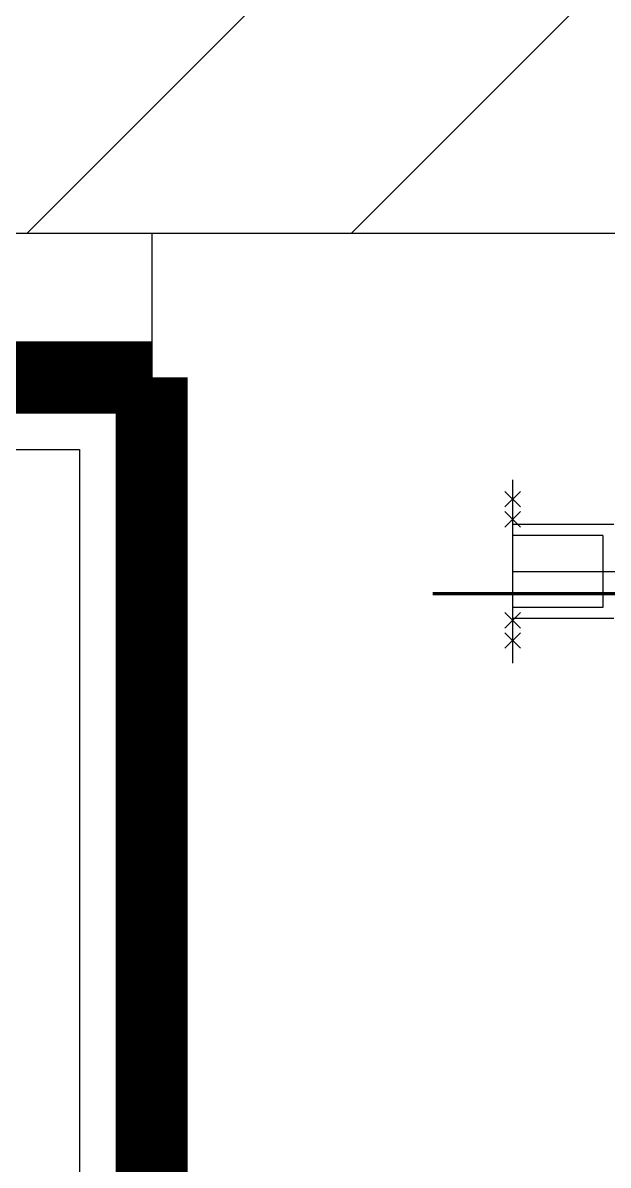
# Model space of a CAD drawing. Extents: x 93518 to 937116, y -359949 to 58022.
# Drawn here: x 691487.1 to 691687.4, y -114912.6 to -114521.6 of the extents above; entities that cross this region are included whole.
import ezdxf

# ---------------------------------------------------------------- set-up
doc = ezdxf.new("R2010")
doc.units = 0
doc.header["$LTSCALE"] = 1000
doc.header["$MEASUREMENT"] = 0
doc.linetypes.add('CENTER', pattern=[50.8, 31.75, -6.35, 6.35, -6.35])
doc.layers.get('0').update_dxf_attribs({"linetype": 'CONTINUOUS'})
doc.layers.add('Z-本期建构筑物', color=4, linetype='CONTINUOUS')
doc.styles.add('HZ', font='geditxt.shx', dxfattribs={"width": 0.8, "bigfont": 'dxt.shx'})

# ---------------------------------------------------------------- blocks, each defined once
blk = doc.blocks.new('sjfj')
at = {"color": 7, "ltscale": 3}
for p, q in [((28056, 48678), (28056, 46142)), ((27948, 48473), (28163, 48258)), ((28163, 48473), (27948, 48258)), ((28163, 48194), (27948, 47979)), ((27948, 48194), (28163, 47979)), ((27948, 46794), (28163, 46579)), ((28163, 46794), (27948, 46579)), ((28163, 46515), (27948, 46300)), ((27948, 46515), (28163, 46300))]:
    blk.add_line(p, q, dxfattribs=at)
blk = doc.blocks.new('wq')
at = {"color": 8}
for p, q in [((3754.9162, 1750.5), (3761.0521, 1756.636)), ((3757.1612, 1750.5), (3763.2972, 1756.636)), ((3740.7785, 1750.5), (3759.68, 1750.5)), ((3752.2785, 1749), (3755.2785, 1749)), ((3755.2785, 1749), (3755.2785, 1740)), ((3758.9785, 1748.4806), (3758.2826, 1748.4806)), ((3758.9035, 1748.4056), (3758.2826, 1748.4056)), ((3758.9035, 1748.4056), (3758.9035, 1747.9056)), ((3758.9035, 1747.9056), (3758.2826, 1747.9056)), ((3758.9785, 1747.8306), (3758.2826, 1747.8306))]:
    blk.add_line(p, q, dxfattribs=at)
at = {"color": 8, "ltscale": 200}
blk.add_line((3758.2785, 1748.1556), (3762.5035, 1748.1556), dxfattribs=at)
at = {"color": 8, "ltscale": 40}
blk.add_line((3758.7744, 1748.1556), (3767.4576, 1748.1556), dxfattribs=at)
at = {"color": 8, "linetype": 'CENTER', "lineweight": 100, "ltscale": 800}
blk.add_line((3767.8824, 1748), (3757.7251, 1748), dxfattribs=at)
at = {"color": 8}
blk.add_lwpolyline([(3740.7785, 1750.5), (3755.7785, 1750.5), (3755.7785, 1739.5), (3740.7785, 1739.5)], close=True, dxfattribs=at)
at = {"color": 8, "const_width": 0.5}
for points in [[(3751.7785, 1749.5), (3755.7785, 1749.5)], [(3755.7785, 1749.5), (3755.7785, 1739.5)]]:
    blk.add_lwpolyline(points, dxfattribs=at)
at = {"color": 8, "xscale": -0.0005000000001018634, "yscale": 0.0005000000001018634, "zscale": 0.0005, "rotation": 180}
blk.add_blockref('sjfj', (3744.2506, 1771.8607), dxfattribs=at)
at = {"color": 8, "style": 'HZ', "width": 0.8}
for p in [(3758.7668, 1735.8555), (3729.686, 1643.9264), (3799.3404, 1612.5855)]:
    blk.add_attdef('9.80', p, '', height=3.5, dxfattribs=at)

msp = doc.modelspace()

# ---------------------------------------------------------------- block references
at = {"layer": 'Z-本期建构筑物', "xscale": 49.42079999997804, "yscale": 49.42079999999987, "zscale": 49.42080000000001}
msp.add_blockref('wq', (505917.62, -201104.67), dxfattribs=at)

doc.saveas('drawing.dxf')
